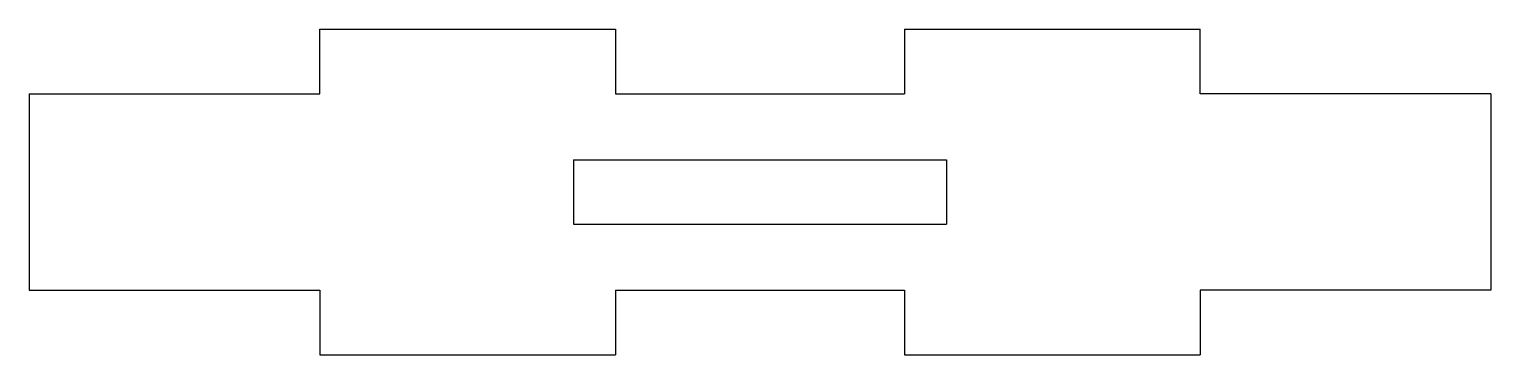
# Model space of a CAD drawing. Extents: x -36 to 36, y -8 to 8.
import ezdxf

# ---------------------------------------------------------------- set-up
doc = ezdxf.new("R2010")
doc.units = 0
doc.header["$MEASUREMENT"] = 0
doc.layers.add('VISIBLE', color=7, linetype='CONTINUOUS')

msp = doc.modelspace()

# ---------------------------------------------------------------- linework, layer by layer
at = {"layer": 'VISIBLE'}
for p, q in [((-21.676, 8.014), (-7.124, 8.014)), ((-21.676, 4.839), (-21.676, 8.014)), ((-7.124, 8.014), (-7.124, 4.839)), ((7.124, 8.014), (21.676, 8.014)), ((7.124, 8.014), (7.124, 4.839)), ((21.676, 4.839), (21.676, 8.014)), ((-36, 4.839), (-21.676, 4.839)), ((-36, 4.839), (-36, -4.839)), ((-7.124, 4.839), (7.124, 4.839)), ((36, 4.839), (21.676, 4.839)), ((36, 4.839), (36, -4.839)), ((-9.192, 1.587), (-9.192, -1.587)), ((-9.192, 1.587), (9.192, 1.587)), ((9.192, 1.587), (9.192, -1.587)), ((-9.192, -1.587), (9.192, -1.587)), ((-36, -4.839), (-21.676, -4.839)), ((-21.676, -4.839), (-21.676, -8.014)), ((-7.124, -4.839), (-7.124, -8.014)), ((-7.124, -4.839), (7.124, -4.839)), ((7.124, -4.839), (7.124, -8.014)), ((21.676, -4.839), (21.676, -8.014)), ((36, -4.839), (21.676, -4.839)), ((-21.676, -8.014), (-7.124, -8.014)), ((7.124, -8.014), (21.676, -8.014))]:
    msp.add_line(p, q, dxfattribs=at)

doc.saveas('drawing.dxf')
